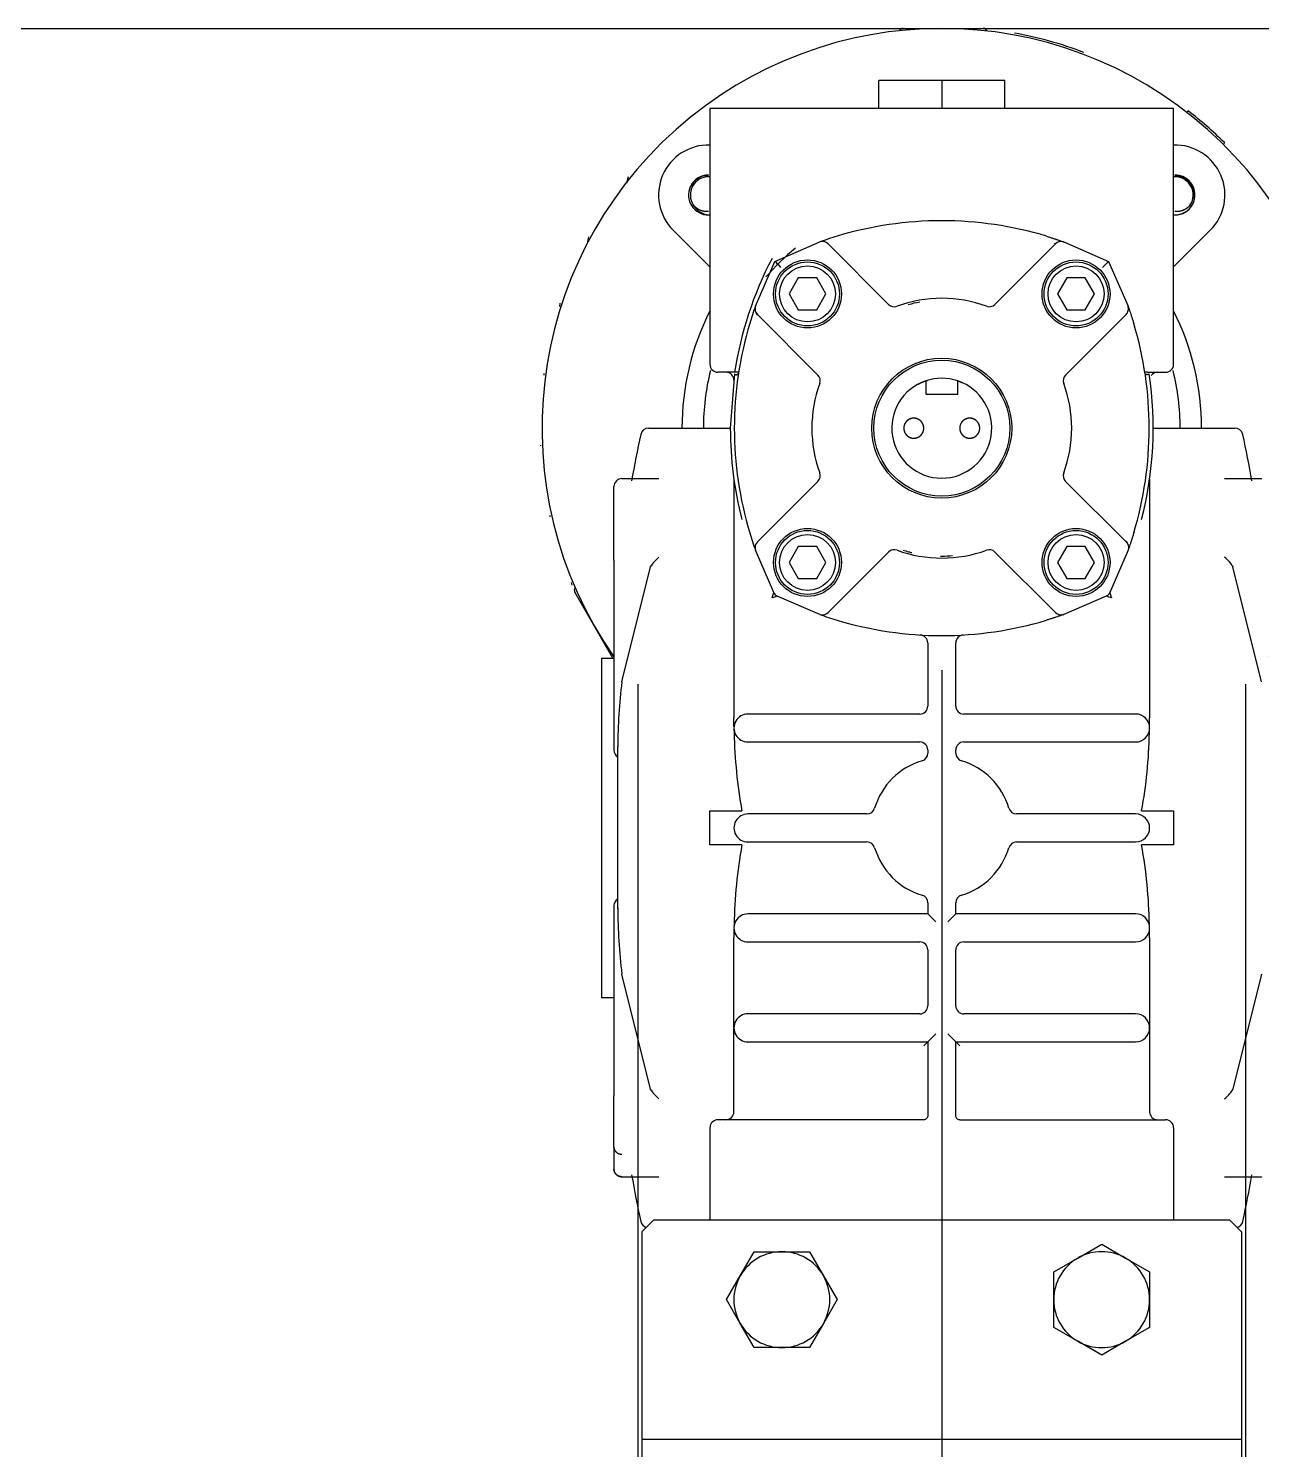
# Model space of a CAD drawing. Header units: metres. Extents: x 1161 to 1456, y 119 to 208.
# Drawn here: x 1364.4278 to 1364.7362, y 181.871 to 182.2265 of the extents above; entities that cross this region are included whole.
import ezdxf

# ---------------------------------------------------------------- set-up
doc = ezdxf.new("R2010")
doc.units = ezdxf.units.M
doc.header["$MEASUREMENT"] = 0
doc.linetypes.add('CENTER2', pattern=[1.125, 0.75, -0.125, 0.125, -0.125])

msp = doc.modelspace()

# ---------------------------------------------------------------- linework, layer by layer
msp.add_line((1360.394377581188, 182.2265235414734), (1367.664343160486, 182.2265235414734))
msp.add_line((1360.394377581188, 182.2265235414734), (1367.664343160486, 182.2265235414734))
at = {"linetype": 'Continuous'}
for p, q in [((1364.646576596312, 182.2265235414757), (1364.666576596312, 182.2265235414757)), ((1364.640499003158, 182.2065235414753), (1364.640499003158, 182.2135235414753)), ((1364.656249003158, 182.2135235414753), (1364.640499003158, 182.2135235414753)), ((1364.656249003158, 182.2135235414753), (1364.656249003158, 182.2065235414753)), ((1364.671999003157, 182.2135235414753), (1364.656249003158, 182.2135235414753)), ((1364.671999003157, 182.2065235414753), (1364.671999003157, 182.2135235414753)), ((1364.600219578802, 182.2065235414753), (1364.5982195788, 182.2065235414753)), ((1364.5982195788, 182.2065235414753), (1364.5982195788, 182.1425235414745)), ((1364.712219578802, 182.2065235414753), (1364.600219578802, 182.2065235414753)), ((1364.7142195788, 182.2065235414753), (1364.712219578802, 182.2065235414753)), ((1364.7142195788, 182.142523541475), (1364.7142195788, 182.2065235414753)), ((1364.717459765552, 182.2055782031125), (1364.717888867398, 182.2058781181873)), ((1364.726907527861, 182.1979620735065), (1364.726665786522, 182.1974977045048)), ((1364.577789954364, 182.1893649610211), (1364.577329420916, 182.187843984364)), ((1364.71455588823, 182.179928086222), (1364.715478670553, 182.1799457413522)), ((1364.5982195788, 182.1668458719455), (1364.589044434588, 182.1760210161583)), ((1364.723394723015, 182.1760210161592), (1364.7142195788, 182.1668458719455)), ((1364.567829581955, 182.1743509233556), (1364.56758056937, 182.17314879981)), ((1364.614500278698, 182.1682428415589), (1364.62568571282, 182.1731161449148)), ((1364.627773568636, 182.1726472211704), (1364.642922469945, 182.1574983198612)), ((1364.669516687657, 182.1574983198612), (1364.684665588966, 182.1726472211704)), ((1364.686753444767, 182.1731161449202), (1364.69793887889, 182.1682428415661)), ((1364.60962697538, 182.157057407509), (1364.614500278701, 182.168242841548)), ((1364.697938878893, 182.1682428415625), (1364.702812182247, 182.157057407439)), ((1364.620322605618, 182.1641111135814), (1364.61801320454, 182.1601111135811)), ((1364.62494140777, 182.1641111135814), (1364.620322605618, 182.1641111135814)), ((1364.627250808848, 182.1601111135811), (1364.62494140777, 182.1641111135814)), ((1364.68749774983, 182.1641111135814), (1364.685188348754, 182.1601111135811)), ((1364.692116551984, 182.1641111135814), (1364.68749774983, 182.1641111135814)), ((1364.69442595306, 182.1601111135811), (1364.692116551984, 182.1641111135814)), ((1364.61801320454, 182.1601111135811), (1364.620322605618, 182.1561111135812)), ((1364.62494140777, 182.1561111135812), (1364.627250808848, 182.1601111135811)), ((1364.685188348754, 182.1601111135811), (1364.68749774983, 182.1561111135812)), ((1364.692116551984, 182.1561111135812), (1364.69442595306, 182.1601111135811)), ((1364.560710136774, 182.1577996742839), (1364.560612315956, 182.1569490283723)), ((1364.625244800415, 182.1398206503314), (1364.610095899107, 182.154969551641)), ((1364.620322605618, 182.1561111135812), (1364.62494140777, 182.1561111135812)), ((1364.702343258495, 182.1549695516415), (1364.687194357182, 182.1398206503273)), ((1364.68749774983, 182.1561111135812), (1364.692116551984, 182.1561111135812)), ((1364.604405555393, 182.1405235414755), (1364.6002195788, 182.1405235414755)), ((1364.605417563186, 182.1405235414755), (1364.604405570982, 182.1405235414755)), ((1364.707701786507, 182.1405235414755), (1364.707021594409, 182.1405235414755)), ((1364.70770178639, 182.1405235414755), (1364.712219578802, 182.1405235414755)), ((1364.556660443644, 182.1402431845704), (1364.556648623586, 182.1397653723739)), ((1364.604338316987, 182.1400813773985), (1364.603329994771, 182.1265235414753)), ((1364.604219578801, 182.138523541476), (1364.604219578801, 182.1384848313433)), ((1364.652219578801, 182.1383662607555), (1364.652219578801, 182.1373054854435)), ((1364.652219578801, 182.1373054708015), (1364.652219578801, 182.1350235414753)), ((1364.6602195788, 182.1373057159622), (1364.6602195788, 182.1383662607564)), ((1364.6602195788, 182.1350235414753), (1364.6602195788, 182.1373054708015)), ((1364.652219578801, 182.1350235414753), (1364.6602195788, 182.1350235414753)), ((1364.58288159258, 182.1265235414753), (1364.603329994768, 182.1265235414753)), ((1364.709109162826, 182.1265235414753), (1364.729557514808, 182.1265235414753)), ((1364.555810663035, 182.1222457342397), (1364.555816889055, 182.1221501234609)), ((1364.576219578801, 182.1139126587281), (1364.585472709356, 182.1139126587281)), ((1364.604219578801, 182.1137848275217), (1364.604219578801, 182.054043466279)), ((1364.610095899106, 182.0980775313097), (1364.625244800415, 182.1132264326189)), ((1364.687194357179, 182.1132264326261), (1364.702343258495, 182.0980775313092)), ((1364.7082195788, 182.1137848275544), (1364.7082195788, 182.0540434662949)), ((1364.726966448248, 182.1139126587281), (1364.7362195788, 182.1139126587281)), ((1364.7362195788, 182.1137758142473), (1364.7362195788, 182.1139126587281)), ((1364.5742195788, 182.1063424965478), (1364.5742195788, 182.1119126587292)), ((1364.5742195788, 182.0935397790973), (1364.5742195788, 182.1063424965474)), ((1364.558143845431, 182.1046694451952), (1364.558188107583, 182.1043857762098)), ((1364.584689080319, 182.0935397803865), (1364.585472212523, 182.0942687096004)), ((1364.614203454372, 182.0853819153149), (1364.609626975368, 182.0959896754762)), ((1364.620322605618, 182.0969359693695), (1364.61801320454, 182.0929359693692)), ((1364.62494140777, 182.0969359693695), (1364.620322605618, 182.0969359693695)), ((1364.627250808848, 182.0929359693692), (1364.62494140777, 182.0969359693695)), ((1364.627773568635, 182.0803998617799), (1364.642922469945, 182.0955487630895)), ((1364.669516687658, 182.0955487630895), (1364.684665588967, 182.0803998617799)), ((1364.68749774983, 182.0969359693695), (1364.685188348754, 182.0929359693692)), ((1364.692116551984, 182.0969359693695), (1364.68749774983, 182.0969359693695)), ((1364.69442595306, 182.0929359693692), (1364.692116551984, 182.0969359693695)), ((1364.702812182239, 182.0959896754916), (1364.698235703237, 182.0853819153295)), ((1364.5742195788, 182.0935397791018), (1364.5742195788, 182.0459427768315)), ((1364.5762195788, 182.0630778098271), (1364.583378647721, 182.0918808918459)), ((1364.583378645121, 182.0918808923321), (1364.583498992038, 182.0921255663975)), ((1364.61801320454, 182.0929359693692), (1364.620322605618, 182.0889359693692)), ((1364.62494140777, 182.0889359693692), (1364.627250808848, 182.0929359693692)), ((1364.685188348754, 182.0929359693692), (1364.68749774983, 182.0889359693692)), ((1364.692116551984, 182.0889359693692), (1364.69442595306, 182.0929359693692)), ((1364.728939965776, 182.0921258900676), (1364.729060554539, 182.0918807798053)), ((1364.736219578803, 182.0630778098335), (1364.729060551949, 182.0918807793209)), ((1364.563554702261, 182.0878851828434), (1364.56371636428, 182.0872373441125)), ((1364.620322605618, 182.0889359693692), (1364.62494140777, 182.0889359693692)), ((1364.68749774983, 182.0889359693692), (1364.692116551984, 182.0889359693692)), ((1364.573947165441, 182.0690235414754), (1364.564438529667, 182.0854929817474)), ((1364.625685712784, 182.0799309380491), (1364.615077952624, 182.0845074170557)), ((1364.697361204912, 182.084507417022), (1364.686753444833, 182.0799309380546)), ((1364.652719578801, 182.0727973449043), (1364.652719578801, 182.0570235414753)), ((1364.659719578801, 182.0570235414748), (1364.659719578801, 182.0727973449043)), ((1364.5712195788, 181.9840235414754), (1364.5712195788, 182.0690235414754)), ((1364.5712195788, 182.0690235414754), (1364.5742195788, 182.0690235414754)), ((1364.5802195788, 182.0625235414737), (1364.5802195788, 181.5275235414734)), ((1364.7322195788, 182.0625235414737), (1364.7322195788, 180.8896257410093)), ((1364.604242885649, 182.0519267842796), (1364.604219578801, 182.0540434662817)), ((1364.650719578801, 182.0550235414753), (1364.607719578802, 182.0550235414753)), ((1364.704719578802, 182.0550235414753), (1364.661719578801, 182.0550235414753)), ((1364.708196271953, 182.0519267842542), (1364.7082195788, 182.0540434663181)), ((1364.604232330997, 182.0512250375082), (1364.604288910399, 182.0502963146273)), ((1364.607719578802, 182.0480235414753), (1364.650719578801, 182.0480235414753)), ((1364.661719578801, 182.0480235414753), (1364.704719578802, 182.0480235414753)), ((1364.7081502472, 182.0502963146019), (1364.708206826615, 182.0512250376483)), ((1364.575186104745, 182.006261654244), (1364.575186104745, 182.0469006965613)), ((1364.652719578801, 182.0460235414753), (1364.652719578801, 182.0452318284088)), ((1364.659719578801, 182.0452318284088), (1364.659719578801, 182.0460235414748)), ((1364.5982195788, 182.030770715793), (1364.606219578802, 182.030770715793)), ((1364.5982195788, 182.0222763671404), (1364.5982195788, 182.030770715793)), ((1364.706219578806, 182.030770715855), (1364.7142195788, 182.0307707158259)), ((1364.7142195788, 182.0307707158259), (1364.7142195788, 182.0222763671409)), ((1364.637511291867, 182.0300235414751), (1364.607719578802, 182.0300235414751)), ((1364.704719578802, 182.0300235414751), (1364.674927865737, 182.0300235414751)), ((1364.606219578802, 182.0222763671404), (1364.5982195788, 182.0222763671404)), ((1364.607719578802, 182.0230235414751), (1364.637511291866, 182.0230235414751)), ((1364.674927865734, 182.0230235414751), (1364.704719578802, 182.0230235414751)), ((1364.7142195788, 182.0222763671409), (1364.706219578801, 182.0222763671409)), ((1364.5742195788, 182.0071043061185), (1364.5742195788, 181.9595073038486)), ((1364.652719578801, 182.0078152545412), (1364.652719578801, 182.0050235414751)), ((1364.659719578801, 182.0050235414751), (1364.659719578801, 182.0078152545398)), ((1364.604277199702, 182.0024013075613), (1364.604241750069, 182.001916872357)), ((1364.652719578801, 182.0050235414751), (1364.607719578802, 182.0050235414751)), ((1364.652719578801, 182.0050235414751), (1364.654719578801, 182.0030235414757)), ((1364.659719578801, 182.0050235414751), (1364.657719578802, 182.0030235414757)), ((1364.704719578802, 182.0050235414751), (1364.659719578801, 182.0050235414751)), ((1364.708197407533, 182.0019168723429), (1364.7081619579, 182.00240130756)), ((1364.604240304294, 182.0009955000201), (1364.604219578801, 181.9990036166714)), ((1364.604219578801, 181.9765235414753), (1364.604219578801, 181.9990036166714)), ((1364.604232741365, 182.001220281235), (1364.604240299154, 182.0009955001215)), ((1364.7082195788, 181.9990036166537), (1364.708198853308, 182.000995500031)), ((1364.708198858447, 182.0009955001324), (1364.708206416238, 182.0012202812477)), ((1364.7082195788, 181.999003616666), (1364.7082195788, 181.9765235414748)), ((1364.607719578802, 181.9980235414755), (1364.650719578801, 181.9980235414755)), ((1364.652719578801, 181.9960235414751), (1364.652719578801, 181.982023541475)), ((1364.659719578801, 181.982023541475), (1364.659719578801, 181.9960235414751)), ((1364.661719578801, 181.9980235414751), (1364.704719578802, 181.9980235414755)), ((1364.583378522817, 181.9611665252037), (1364.576219578799, 181.9899692731242)), ((1364.736219578803, 181.9899692731242), (1364.729060393579, 181.9611658800177)), ((1364.5742195788, 181.9840235414754), (1364.5712195788, 181.9840235414754)), ((1364.650719578801, 181.9800235414755), (1364.607719578802, 181.9800235414755)), ((1364.704719578802, 181.9800235414755), (1364.661719578801, 181.9800235414755)), ((1364.604219578801, 181.9555235414759), (1364.604219578801, 181.9765235414753)), ((1364.652719578801, 181.973023541475), (1364.654719578801, 181.9750235414744)), ((1364.659719578801, 181.9730235414754), (1364.657719578802, 181.9750235414749)), ((1364.7082195788, 181.9765235414748), (1364.7082195788, 181.9555235414746)), ((1364.607719578802, 181.9730235414754), (1364.652719578801, 181.9730235414754)), ((1364.652719578801, 181.973023541475), (1364.6517195788, 181.9720235414752)), ((1364.652719578801, 181.9730235414754), (1364.652719578801, 181.9545235414731)), ((1364.659719578801, 181.9545235414676), (1364.659719578801, 181.9730235414754)), ((1364.659719578801, 181.9730235414754), (1364.704719578802, 181.9730235414754)), ((1364.659719578801, 181.9730235414754), (1364.660719578802, 181.9720235414748)), ((1364.5742195788, 181.9467045864031), (1364.5742195788, 181.9595073038532)), ((1364.583499094723, 181.9609213560575), (1364.58337852265, 181.9611665251728)), ((1364.585472212464, 181.9587783730181), (1364.584689089091, 181.9595072959556)), ((1364.728940162457, 181.9609215173669), (1364.729060393705, 181.96116587998)), ((1364.651719578799, 181.9535235414751), (1364.6002195788, 181.9535235414751)), ((1364.660719578803, 181.9535235414751), (1364.712219578802, 181.9535235414751)), ((1364.5982195788, 181.9515235414752), (1364.5982195788, 181.9285235414755)), ((1364.7142195788, 181.9515235414747), (1364.7142195788, 181.9285235414755)), ((1364.5742195788, 181.9467045864026), (1364.5742195788, 181.9411344242213)), ((1364.576219578801, 181.9391344242221), (1364.576219578801, 181.9392712686932)), ((1364.585472709334, 181.9391344242221), (1364.576219578801, 181.9391344242221)), ((1364.7362195788, 181.9391344242221), (1364.726966448259, 181.9391344242221)), ((1364.7362195788, 181.9392712687063), (1364.7362195788, 181.9391344242221)), ((1364.5812195788, 181.9255235414753), (1364.5842195788, 181.9285235414755)), ((1364.5842195788, 181.9285235414755), (1364.728219578801, 181.9285235414755)), ((1364.728219578801, 181.9285235414755), (1364.731219578801, 181.9255235414753)), ((1364.5812195788, 181.9255235414753), (1364.5812195788, 181.8735235414752)), ((1364.731219578801, 181.9255235414753), (1364.731219578801, 181.8735235414752)), ((1364.605827273955, 181.9145235414753), (1364.60929137557, 181.9205235414752)), ((1364.60929137557, 181.9205235414752), (1364.6162195788, 181.9205235414752)), ((1364.6162195788, 181.9205235414752), (1364.62314778203, 181.9205235414752)), ((1364.62314778203, 181.9205235414752), (1364.626611883647, 181.9145235414753)), ((1364.690219578801, 181.9189158463205), (1364.696219578801, 181.922379947936)), ((1364.696219578801, 181.922379947936), (1364.702219578801, 181.9189158463205)), ((1364.684219578801, 181.9154517447055), (1364.690219578801, 181.9189158463205)), ((1364.702219578801, 181.9189158463205), (1364.7082195788, 181.9154517447055)), ((1364.60236317234, 181.9085235414755), (1364.605827273955, 181.9145235414753)), ((1364.626611883647, 181.9145235414753), (1364.630075985262, 181.9085235414755)), ((1364.684219578801, 181.9085235414755), (1364.684219578801, 181.9154517447055)), ((1364.7082195788, 181.9154517447055), (1364.7082195788, 181.9085235414755)), ((1364.605827273955, 181.9025235414752), (1364.60236317234, 181.9085235414755)), ((1364.630075985262, 181.9085235414755), (1364.626611883647, 181.9025235414752)), ((1364.684219578801, 181.901595338245), (1364.684219578801, 181.9085235414755)), ((1364.7082195788, 181.9085235414755), (1364.7082195788, 181.901595338245)), ((1364.60929137557, 181.8965235414753), (1364.605827273955, 181.9025235414752)), ((1364.626611883647, 181.9025235414752), (1364.62314778203, 181.8965235414753)), ((1364.690219578801, 181.89813123663), (1364.684219578801, 181.901595338245)), ((1364.7082195788, 181.901595338245), (1364.702219578801, 181.89813123663)), ((1364.6162195788, 181.8965235414753), (1364.60929137557, 181.8965235414753)), ((1364.62314778203, 181.8965235414753), (1364.6162195788, 181.8965235414753)), ((1364.696219578801, 181.8946671350145), (1364.690219578801, 181.89813123663)), ((1364.702219578801, 181.89813123663), (1364.696219578801, 181.8946671350145)), ((1364.5812195788, 181.8735235414752), (1364.5812195788, 181.8685235414755)), ((1364.731219578801, 181.8735235414752), (1364.5812195788, 181.8735235414752)), ((1364.731219578801, 181.8735235414752), (1364.731219578801, 181.8685235414755))]:
    msp.add_line(p, q, dxfattribs=at)
at = {"linetype": 'CENTER2', "ltscale": 15}
msp.add_line((1364.6562195788, 182.0660235414735), (1364.6562195788, 180.8896257410093), dxfattribs=at)
at = {"linetype": 'Continuous'}
for centre, radius in [((1364.622632006695, 182.1601111135811), 0.0085), ((1364.622632006695, 182.1601111135811), 0.008), ((1364.622632006695, 182.1601111135811), 0.0069999999999999), ((1364.689807150907, 182.1601111135811), 0.0085), ((1364.689807150907, 182.1601111135811), 0.008), ((1364.689807150907, 182.1601111135811), 0.0069999999999999), ((1364.6562195788, 182.1265235414753), 0.0174999999999991), ((1364.6562195788, 182.1265235414753), 0.0170000000000008), ((1364.622632006695, 182.0929359693692), 0.0085), ((1364.689807150907, 182.0929359693692), 0.0085), ((1364.622632006695, 182.0929359693692), 0.008), ((1364.622632006695, 182.0929359693692), 0.0069999999999999), ((1364.689807150907, 182.0929359693692), 0.008), ((1364.689807150907, 182.0929359693692), 0.0069999999999999)]:
    msp.add_circle(centre, radius, dxfattribs=at)
for centre, radius, start, end in [((1364.6562195788, 182.1265235414753), 0.09999999999829401, 325.0847937513207, 214.9152062486793), ((1364.646576596312, 182.2255235414755), 0.0009999999999999, 90, 153.7016321191836), ((1364.666576596312, 182.2255235414755), 0.001, 21.14124607873076, 90), ((1364.6562195788, 182.1265235414749), 0.1004999999999598, 69.2966888522854, 79.58240313548616), ((1364.6562195788, 182.1265235414749), 0.1005000000057694, 48.7252602849574, 52.14793911778781), ((1364.6562195788, 182.1265235414749), 0.1005000000002303, 45.3025814524524, 48.7252602849574), ((1364.597883269353, 182.1848598509232), 0.0125000000001188, 88.45828499841797, 225.0000000000087), ((1364.714555888248, 182.1848598509232), 0.0125000000001188, 315.0000000034547, 91.54171500158206), ((1364.597883269353, 182.1848598509232), 0.005, 156.0093308072341, 270), ((1364.597883269353, 182.1848598509232), 0.0049999999999576, 90.0000012376174, 156.7464404194219), ((1364.597763496304, 182.1847856743351), 0.0049221113547438, 88.60564612458359, 154.6534730863307), ((1364.597883269353, 182.1848598509232), 0.0045597042199999, 90.00000001302757, 213.0149842088454), ((1364.597883269353, 182.1848598509232), 0.00455970422, 85.77020243433903, 90.00000001302757), ((1364.714555888248, 182.1848598509232), 0.0045597042199999, 90.00000001302757, 94.229797565661), ((1364.714555888248, 182.1848598509232), 0.0049999999999576, 269.9999993225673, 89.99999928348463), ((1364.714555888248, 182.1848598509228), 0.0050000000005221, 280.6352741151438, 90.0000012376174), ((1364.714483128566, 182.1850058809937), 0.0047010103230041, 325.975719023109, 89.11317219717986), ((1364.714555888248, 182.1848598509232), 0.00455970422, 326.9850147138727, 90.00000001302757), ((1364.598220884211, 182.1846658264317), 0.0047497543194684, 208.8296942362812, 265.9239506749415), ((1364.597883269353, 182.1848598509232), 0.005, 270, 273.8567342156772), ((1364.714555888248, 182.1848598509232), 0.005, 266.1432657843227, 270), ((1364.714555888248, 182.1848598509232), 0.0050000000000001, 270, 280.6352741148257), ((1364.656219578799, 182.0877600676554), 0.0906530578491293, 73.21184813564375, 106.7881205537333), ((1364.656219577213, 182.0877600722943), 0.0906530529434612, 106.7881204320617, 109.6833184785357), ((1364.626359355072, 182.1712330076084), 0.002, 45.0000000000087, 109.6833182982179), ((1364.67417371306, 182.1946760648734), 0.0242948347322141, 294.9753913596662, 296.7409998964432), ((1364.686079802529, 182.1712330076084), 0.0020000000008338, 70.31668179971336, 135.000000018415), ((1364.694982519805, 182.1265237661933), 0.0916524815043437, 152.4012228844436, 171.2137624904258), ((1364.6562195788, 182.1265235414753), 0.058, 129.1221791627934, 139.3015792087375), ((1363.971875055052, 181.524132266768), 0.9098602148865212, 44.93386076096228, 45.0661396950264), ((1364.053835983972, 182.8108603907745), 0.9098493577488628, 314.9338597304093, 315.0661402465718), ((1364.6562195788, 182.1265235414631), 0.032500000011687, 69.85288860337897, 110.1471113843887), ((1364.6562195788, 182.1265235414753), 0.0650000000000001, 153.1646783526785, 180), ((1364.694983078763, 182.1265235325114), 0.0906530854792817, 160.3166817775902, 163.2120999533781), ((1364.611510112668, 182.1563837652034), 0.0019999999997622, 160.3166812881539, 179.9999999983585), ((1364.611510112668, 182.1563837652034), 0.0019999999997906, 180.0000000016154, 225.0000000034438), ((1364.588067055402, 182.1444776757335), 0.0242948347340067, 24.97539135898334, 26.74099989936132), ((1364.644336683507, 182.1589125334222), 0.0019999999983851, 224.9999999954027, 290.147111438362), ((1364.668102474096, 182.1589125334222), 0.0019999999987385, 249.8528885889126, 315.0000000149799), ((1364.6562195788, 182.1265235414753), 0.065, 0, 26.8353216473215), ((1364.69498305295, 182.1265235415263), 0.0906530581808263, 163.2121006986326, 196.7881211303582), ((1364.617456104981, 182.1265235414766), 0.0906530578491451, 343.2118476287222, 16.78812114970813), ((1364.6562195788, 182.1265235414753), 0.059641016151, 166.0194596669091, 180), ((1364.6002195788, 182.1425235414754), 0.0019999999999998, 180.0000000178998, 270), ((1364.6022195788, 182.1385235414755), 0.0019999999986926, 1.628444e-08, 89.99999998697243), ((1364.710219578801, 182.1385235414755), 0.0020000000000002, 90, 145.0424282894258), ((1364.7122195788, 182.1425235414754), 0.002, 270.0000000130275, 359.9999999885879), ((1364.6562195788, 182.1265235414753), 0.059641016151, 0, 13.97853464129469), ((1364.656219578859, 182.1265235414835), 0.0325000000569767, 159.8528886480074, 200.1471113672574), ((1364.623830586853, 182.1384064367694), 0.0019999999962947, 339.8528886083744, 44.99999998502008), ((1364.6562195788, 182.1265235414726), 0.0125000000012794, 108.6629248780289, 71.33707510962302), ((1364.656219578802, 182.1265235414631), 0.0125000000120814, 71.33707513691793, 108.6629248769839), ((1364.688608570735, 182.1384064367658), 0.0019999999927653, 134.9999998307425, 200.1471114251788), ((1364.656219578789, 182.1265235414753), 0.032500000011678, 339.8528886068477, 20.14711139162561), ((1364.617456104977, 182.1265235414876), 0.09165305785290401, 345.5745462417754, 8.506729509057575), ((1364.582879915927, 182.1245235414945), 0.001999999993757, 89.99999986972445, 167.4997680962077), ((1364.694983052674, 182.1265235415013), 0.0916530579020267, 180, 194.4254537613719), ((1364.729559241676, 182.1245235414968), 0.0019999999921785, 12.50023190539328, 90.00000018238573), ((1364.817381950391, 182.0725346955256), 0.2421958456463105, 167.5045481825275, 170.3036602071433), ((1364.49505720721, 182.0725346955256), 0.2421958456463102, 9.696339792856712, 12.49969655421025), ((1364.576219578801, 182.1119126587283), 0.0019999999997345, 90, 178.9493172054226), ((1364.623830586853, 182.1146406461813), 0.0019999999996478, 314.9999999988488, 20.14711153799671), ((1364.688608570725, 182.1146406461862), 0.0019999999763123, 159.8528885122644, 225.0000002786505), ((1364.694983047971, 182.1265235398837), 0.090653052932839, 196.7881210486584, 199.6833184877301), ((1364.611510112668, 182.0966633177473), 0.0019999999998218, 135.0000000011621, 180), ((1364.724372102196, 182.1085694072144), 0.0242948347290972, 204.9753913589833, 206.7409998993613), ((1364.611510112669, 182.0966633177468), 0.0019999999991644, 180, 199.6833184253011), ((1364.644336683507, 182.0941345495271), 0.0020000000000001, 69.85288847703904, 135.0000000023115), ((1364.656219578802, 182.1265235414876), 0.0325000000110854, 249.8528886161732, 290.1471113838267), ((1364.668102474094, 182.0941345495271), 0.002, 44.99999998502008, 110.147111438362), ((1364.719914609155, 182.0857954602789), 0.0110241281076768, 35.04600911629111, 50.22918645459383), ((1364.590596669581, 182.08736058054), 0.0085488077157166, 133.712684939628, 146.1247853869786), ((1364.56530455507, 182.0859929817475), 0.0010000000001871, 141.1412460765031, 209.999999992839), ((1364.63800372153, 182.0143088554501), 0.073847335278381, 108.086240364245, 109.1662696345573), ((1364.615985624767, 182.0862895874393), 0.0019999999980093, 206.9900690376583, 243.0099307591889), ((1364.696453532835, 182.0862895874402), 0.0020000000000001, 296.9900683049784, 333.0099310439186), ((1364.674435540559, 182.0143091677319), 0.0738470059752391, 70.83372740059377, 71.91376148653994), ((1364.626359355072, 182.0818140753423), 0.0019999999998411, 270, 314.9999999965562), ((1364.686079802529, 182.0818140753423), 0.0019999999997363, 225.000000014969, 270.0000000130275), ((1364.656219576453, 182.1652870083654), 0.0906530505305944, 250.3166814674693, 253.2118477812564), ((1364.626359355074, 182.0818140753418), 0.0019999999991665, 250.3166814246261, 270), ((1364.656219578803, 182.1652870152948), 0.0906530578491253, 253.2118476184221, 286.7881211667177), ((1364.686079802529, 182.0818140753423), 0.0019999999997694, 270.0000000130275, 289.6833191686412), ((1364.650719578801, 182.0727973449052), 0.0020000000003503, 359.9999999804587, 86.59685064771419), ((1364.661719578801, 182.0727973449052), 0.0020000000002, 93.4031490912223, 180), ((1364.700983093573, 182.0469643103825), 0.1257997594703245, 172.6408534257935, 180.084159909891), ((1364.650719578801, 182.0570235414753), 0.0019999999999998, 269.9999999869724, 0), ((1364.661719578801, 182.0570235414753), 0.0019999999999804, 180.000000011386, 269.9999999869724), ((1364.607719578801, 182.0515235414755), 0.0035, 90, 270.0000000130275), ((1364.704719578801, 182.0515235414755), 0.0035, 270.0000000130275, 90), ((1364.727611640802, 182.052632068012), 0.1233448476330447, 181.0850620190129, 190.2089024971578), ((1364.650719578801, 182.0460235414753), 0.0019999999999805, 1.6154164e-09, 90), ((1364.661719578801, 182.0460235414753), 0.0019999999999155, 90, 180), ((1364.589566781358, 182.0521634552465), 0.1185981637764258, 349.6081042122772, 359.0979312536479), ((1364.576128735736, 182.0459744289965), 0.0019094193012197, 180.9498272823116, 241.2921061200112), ((1364.650719578802, 182.0452318284092), 0.0019999999997972, 286.3826699623847, 359.9999999902294), ((1364.6617195788, 182.0452318284088), 0.0019999999993199, 180, 253.6173301722496), ((1364.656219578811, 182.0265235414631), 0.0175000000142645, 106.3826698675431, 163.6173301207784), ((1364.656219578789, 182.0265235414641), 0.0175000000154054, 16.38266988858927, 73.61733011811754), ((1364.637511291866, 182.0320235414752), 0.0020000000000003, 270.0000000130275, 343.6173301020399), ((1364.674927865734, 182.0320235414752), 0.002, 196.3826697650769, 270.0000000390826), ((1364.607719578801, 182.0265235414754), 0.0035, 90, 270.0000000130275), ((1364.704719578801, 182.0265235414754), 0.0035, 270.0000000130275, 90), ((1364.72390026732, 182.0007430629972), 0.1196345587094338, 169.6306863790301, 179.2058026379189), ((1364.637511291866, 182.0210235414752), 0.002, 16.38266985366566, 90), ((1364.656219578812, 182.0265235414863), 0.0175000000143412, 196.3826698792215, 253.6173301051701), ((1364.65621957879, 182.0265235414877), 0.0175000000142648, 286.3826698814208, 343.6173301098628), ((1364.674927865734, 182.0210235414752), 0.002, 90, 163.6173302046963), ((1364.582403937037, 182.000143500768), 0.1257782847694426, 1.028553859460185, 10.13495445179098), ((1364.650719578802, 182.0078152545421), 0.0019999999993203, 359.9999999788173, 73.61733024070752), ((1364.661719578801, 182.0078152545412), 0.0019999999997972, 106.3826698134178, 180), ((1364.576128735701, 182.0070726539652), 0.0019094192660325, 118.7078932699331, 179.0501731396304), ((1364.700983043956, 182.0060827699045), 0.1257997099215154, 179.7779261813853, 187.3591482643841), ((1364.607719578801, 182.0015235414753), 0.0035, 90, 270.0000000130275), ((1364.704719578801, 182.0015235414753), 0.0035, 270.0000000130275, 90), ((1364.650719578801, 181.9960235414756), 0.0019999999999154, 359.9999999967431, 90), ((1364.661719578801, 181.9960235414751), 0.0019999999999155, 90, 180), ((1364.650719578802, 181.9820235414755), 0.0020000000000208, 269.9999999869724, 359.9999999951017), ((1364.661719578801, 181.982023541475), 0.0020000000000207, 180.0000000081291, 269.9999999869724), ((1364.607719578801, 181.9765235414753), 0.0035, 90, 270.0000000130275), ((1364.704719578801, 181.9765235414753), 0.0035, 270.0000000130275, 90), ((1364.590542524078, 181.965640971624), 0.0084784825700063, 213.8249919951054, 226.3392455987256), ((1364.719858911643, 181.9673027748671), 0.0110990793555765, 309.8228830453577, 324.90486745121), ((1364.6002195788, 181.9515235414752), 0.0020000000000002, 90, 180), ((1364.6022195788, 181.9555235414755), 0.0020000000000002, 270, 2.76705204e-08), ((1364.710219578801, 181.9555235414755), 0.0019999999986926, 180.0000000162844, 270), ((1364.7122195788, 181.9515235414752), 0.002, 359.9999999885879, 90), ((1364.817381950391, 181.9805123874249), 0.2421958456463102, 189.6963397928566, 192.4997592863273), ((1364.49505720721, 181.9805123874249), 0.2421958456463127, 347.5046034031166, 350.3036602071432), ((1364.582879915927, 181.9285235414559), 0.0019999999937575, 192.5002319037922, 253.4547428912226), ((1364.729559241677, 181.9285235414531), 0.0019999999917201, 286.5452570823988, 347.4997681057357), ((1364.6162195788, 181.9085235414755), 0.012, 90, 150.0000000029168), ((1364.6162195788, 181.9085235414755), 0.012, 29.99999999708317, 90), ((1364.696219578801, 181.9085235414755), 0.0119999999999999, 59.99999999484776, 120.0000000051522), ((1364.696219578801, 181.9085235414755), 0.012, 120.0000000051522, 180), ((1364.696219578801, 181.9085235414755), 0.0119999999999999, 0, 59.99999999484776), ((1364.6162195788, 181.9085235414755), 0.0120000000000001, 150.0000000029168, 209.9999999970831), ((1364.6162195788, 181.9085235414755), 0.0120000000000001, 330.0000000029169, 29.99999999708317), ((1364.696219578801, 181.9085235414755), 0.012, 180, 239.9999999948478), ((1364.696219578801, 181.9085235414755), 0.012, 300.0000000051523, 0), ((1364.6162195788, 181.9085235414755), 0.012, 209.9999999970831, 270), ((1364.6162195788, 181.9085235414755), 0.012, 270, 330.0000000029169), ((1364.696219578801, 181.9085235414755), 0.0119999999999999, 239.9999999948478, 300.0000000051523)]:
    msp.add_arc(centre, radius, start, end, dxfattribs=at)
for points, degree, knots in [([(1364.597883269347, 182.1807098509239), (1364.597337919747, 182.1806584720175), (1364.596797874114, 182.180745240551), (1364.596258331424, 182.1808319282782), (1364.595756737727, 182.181051626535), (1364.595255931834, 182.1812709797328), (1364.594825007247, 182.1816097243655), (1364.594400459632, 182.1819434561381), (1364.594059829223, 182.1823754580123)], 2, [0, 0, 0, 0.25, 0.25, 0.5, 0.5, 0.75, 0.75, 1, 1, 1]), ([(1364.718379328373, 182.1823754580023), (1364.718040595275, 182.181945860093), (1364.717612676912, 182.18160856636), (1364.717185517521, 182.1812718708656), (1364.716680707401, 182.1810508766471), (1364.716179695977, 182.1808315454114), (1364.715638742686, 182.18074483279), (1364.71510043997, 182.180658545045), (1364.714555888241, 182.1807098509239)], 2, [0, 0, 0, 0.25, 0.25, 0.5, 0.5, 0.75, 0.75, 1, 1, 1]), ([(1364.682403248475, 182.174549423793), (1364.682676322854, 182.1744670393928), (1364.682946034236, 182.1743842635806), (1364.683345680737, 182.1742596109362), (1364.683478134619, 182.1742179596331), (1364.683741302319, 182.1741345470182), (1364.683872469335, 182.1740926377611), (1364.684256861431, 182.1739688848151), (1364.684502723598, 182.1738884714814), (1364.684796564068, 182.1737910890543), (1364.684854652383, 182.1737717710353), (1364.684969433953, 182.1737334727641), (1364.685026239981, 182.1737144546005), (1364.685193679455, 182.1736582181252), (1364.685300803357, 182.1736219976533), (1364.685608654416, 182.1735173187913), (1364.685796012972, 182.1734527919903), (1364.686131674172, 182.1733362034225), (1364.686274431265, 182.1732860766042), (1364.686450342613, 182.1732239880121), (1364.686502571464, 182.1732054863624), (1364.686593467849, 182.1731732170342), (1364.686631272633, 182.1731597562562), (1364.686722316076, 182.1731272982984), (1364.686753444799, 182.1731161449084), (1364.686753444791, 182.1731161449116)], 3, [0, 0, 0, 0, 0.1248978418398313, 0.1248978418398313, 0.1874051388512723, 0.1874051388512723, 0.249912435862713, 0.249912435862713, 0.3749270298855945, 0.3749270298855945, 0.4061806783913148, 0.4061806783913148, 0.4374343268970338, 0.4374343268970338, 0.4999416239084744, 0.4999416239084744, 0.6249562179313558, 0.6249562179313558, 0.7499708119542371, 0.7499708119542371, 0.812478108965678, 0.812478108965678, 0.8749854059771188, 0.8749854059771188, 1, 1, 1, 1]), ([(1364.702343258495, 182.154969551641), (1364.70260935147, 182.1552356446149), (1364.702797969314, 182.1555783258181), (1364.702962897091, 182.1563126572114), (1364.702938932167, 182.15670308362), (1364.702812182237, 182.1570574074677)], 3, [0, 0, 0, 0, 0.5, 0.5, 1, 1, 1, 1]), ([(1364.702812182237, 182.1570574074645), (1364.702812182233, 182.1570574074781), (1364.702814931941, 182.1570497242224), (1364.702826119424, 182.1570184231273), (1364.702834453278, 182.1569950952871), (1364.702867138942, 182.15690340957), (1364.702899126919, 182.1568135180642), (1364.702951392973, 182.1566654328293), (1364.702962505299, 182.1566338988601), (1364.702985687257, 182.1565679864375), (1364.702997771165, 182.1565335678775), (1364.703035431057, 182.1564260766663), (1364.703062411552, 182.1563487796662), (1364.703119845793, 182.1561834145023), (1364.703150300329, 182.1560953444381), (1364.703214518569, 182.1559085911745), (1364.703248316679, 182.1558098072915), (1364.703354357921, 182.1554979313042), (1364.703428819804, 182.1552764510693), (1364.703583718517, 182.1548090800175), (1364.703664176175, 182.1545631367153), (1364.703830392698, 182.1540468563513), (1364.703913608281, 182.1537844095483), (1364.704079766859, 182.153251726445), (1364.704162715931, 182.152981481945), (1364.704245475152, 182.152707164634)], 3, [0, 0, 0, 0, 0.0625068230835017, 0.0625068230835017, 0.1250136461670031, 0.1250136461670031, 0.2500272923340064, 0.2500272923340064, 0.2812807038757563, 0.2812807038757563, 0.3125341154175079, 0.3125341154175079, 0.3750409385010095, 0.3750409385010095, 0.4375477615845112, 0.4375477615845112, 0.5000545846680128, 0.5000545846680128, 0.6250682308350145, 0.6250682308350145, 0.7500818770020176, 0.7500818770020176, 0.8750955231690207, 0.8750955231690207, 1, 1, 1, 1]), ([(1364.604338320212, 182.140081376916), (1364.604362609469, 182.1400681918871), (1364.604407912925, 182.1400435987617), (1364.604471405985, 182.1400116197697), (1364.604543862656, 182.1399775805499), (1364.604626094272, 182.139944845706), (1364.604753902512, 182.1399071946267), (1364.604909200871, 182.1398953090016), (1364.605069059543, 182.1399417234024), (1364.605195661557, 182.1400237079838), (1364.605277620544, 182.1401067900761), (1364.605326457648, 182.1401735746854), (1364.605355481651, 182.1402243026101), (1364.60537596426, 182.140271412814), (1364.605382378962, 182.1403019150721), (1364.605385444259, 182.1403164916015)], 3, [0, 0, 0, 0, 0.0487062059311314, 0.0908458246335751, 0.1259172681966137, 0.1917560907982758, 0.2513077808070367, 0.3761086172932862, 0.5012688982513333, 0.6258561250637397, 0.7505132969329577, 0.8191799571941322, 0.8752289386363816, 0.9403874362556708, 1, 1, 1, 1]), ([(1364.650195737567, 182.1374763355048), (1364.650315165022, 182.1375419986303), (1364.650436227583, 182.1376051861567), (1364.651518431524, 182.1381700328739), (1364.652690350696, 182.1385149772323)], 2, [0.4305704495895096, 0.4305704495895096, 0.4305704495895096, 0.4375, 0.4375, 0.4994995743067843, 0.4994995743067843, 0.4994995743067843]), ([(1364.708100825861, 182.1400813701885), (1364.708038173743, 182.1400468103703), (1364.707975551961, 182.1400140832903), (1364.70784802858, 182.1399574212874), (1364.707783247957, 182.1399338179776), (1364.707656459609, 182.1399050166124), (1364.707593548402, 182.1399000623142), (1364.707478128692, 182.1399106211989), (1364.707424116314, 182.1399259875571), (1364.707281325917, 182.139989808185), (1364.70720687023, 182.1400552798123), (1364.707098432514, 182.1401872211159), (1364.707063001329, 182.1402561659775), (1364.707053714548, 182.1403164837821)], 3, [0, 0, 0, 0, 0.1250000000000166, 0.1250000000000166, 0.2500000000000331, 0.2500000000000331, 0.3750000000000497, 0.3750000000000497, 0.5000000000000663, 0.5000000000000663, 0.7500000000000331, 0.7500000000000331, 1, 1, 1, 1]), ([(1364.651719578799, 182.1265235414753), (1364.651719359891, 182.1270210651855), (1364.651529277632, 182.1274802500552), (1364.651339287912, 182.127939211382), (1364.650987345755, 182.1282913084279), (1364.650636181243, 182.128642627485), (1364.650176287383, 182.1288332403065), (1364.649717409696, 182.1290234319521), (1364.649219578802, 182.1290235414754), (1364.648722847907, 182.1290236507562), (1364.64826287022, 182.1288332403065), (1364.647803908894, 182.1286432505854), (1364.647451811849, 182.1282913084283), (1364.64710049279, 182.1279401439179), (1364.64690987997, 182.1274802500562), (1364.646719797963, 182.1270216368976), (1364.646719578797, 182.1265235414758)], 2, [0, 0, 0, 0.125, 0.125, 0.25, 0.25, 0.375, 0.375, 0.5, 0.5, 0.625, 0.625, 0.75, 0.75, 0.875, 0.875, 1, 1, 1]), ([(1364.646719578797, 182.1265235414758), (1364.646719797711, 182.1260260177638), (1364.64690987997, 182.1255668328941), (1364.64709986969, 182.1251078715676), (1364.647451811849, 182.1247557745224), (1364.647802976359, 182.1244044554651), (1364.648262870219, 182.1242138426437), (1364.648721747906, 182.124023650998), (1364.6492195788, 182.1240235414753), (1364.649716309695, 182.1240234321945), (1364.650176287382, 182.1242138426437), (1364.650635248707, 182.1244038323648), (1364.650987345754, 182.1247557745219), (1364.651338664811, 182.1251069390324), (1364.651529277632, 182.1255668328936), (1364.651719359639, 182.1260254460522), (1364.651719578799, 182.1265235414753)], 2, [0, 0, 0, 0.125, 0.125, 0.25, 0.25, 0.375, 0.375, 0.5, 0.5, 0.625, 0.625, 0.75, 0.75, 0.875, 0.875, 1, 1, 1]), ([(1364.665719578805, 182.1265235414753), (1364.665719359891, 182.1270210651855), (1364.665529277633, 182.1274802500552), (1364.665339287912, 182.127939211382), (1364.664987345755, 182.1282913084279), (1364.664636181244, 182.128642627485), (1364.664176287383, 182.1288332403065), (1364.663717409696, 182.1290234319521), (1364.663219578802, 182.1290235414754), (1364.662722847907, 182.1290236507562), (1364.66226287022, 182.1288332403065), (1364.661803908894, 182.1286432505854), (1364.661451811848, 182.1282913084283), (1364.661100492791, 182.1279401439179), (1364.66090987997, 182.1274802500562), (1364.660719797963, 182.1270216368976), (1364.660719578804, 182.1265235414758)], 2, [0, 0, 0, 0.125, 0.125, 0.25, 0.25, 0.375, 0.375, 0.5, 0.5, 0.625, 0.625, 0.75, 0.75, 0.875, 0.875, 1, 1, 1]), ([(1364.660719578804, 182.1265235414758), (1364.660719797712, 182.1260260177638), (1364.66090987997, 182.1255668328941), (1364.661099869692, 182.1251078715676), (1364.661451811848, 182.1247557745224), (1364.661802976358, 182.1244044554651), (1364.66226287022, 182.1242138426437), (1364.662721747907, 182.124023650998), (1364.6632195788, 182.1240235414753), (1364.663716309695, 182.1240234321945), (1364.664176287381, 182.1242138426437), (1364.664635248708, 182.1244038323648), (1364.664987345753, 182.1247557745219), (1364.665338664811, 182.1251069390324), (1364.665529277632, 182.1255668328936), (1364.665719359639, 182.1260254460522), (1364.665719578805, 182.1265235414753)], 2, [0, 0, 0, 0.125, 0.125, 0.25, 0.25, 0.375, 0.375, 0.5, 0.5, 0.625, 0.625, 0.75, 0.75, 0.875, 0.875, 1, 1, 1]), ([(1364.704245460884, 182.1003398710246), (1364.704163076562, 182.100066796912), (1364.704080300828, 182.0997970857884), (1364.703955648262, 182.0993974395392), (1364.703913996959, 182.0992649856562), (1364.703830584343, 182.0990018179563), (1364.703788675087, 182.0988706509401), (1364.703664922141, 182.0984862588444), (1364.703584508807, 182.0982403966773), (1364.703487126379, 182.0979465562082), (1364.70346780836, 182.0978884678934), (1364.70342951009, 182.0977736863224), (1364.703410491926, 182.0977168802952), (1364.703354255451, 182.0975494408213), (1364.703318034978, 182.0974423169191), (1364.703213356116, 182.0971344658602), (1364.703148829316, 182.0969471073045), (1364.703032240748, 182.0966114461043), (1364.70298211393, 182.0964686890111), (1364.702920025338, 182.0962927776632), (1364.702901523688, 182.0962405488113), (1364.70286925436, 182.0961496524274), (1364.702855793581, 182.0961118476435), (1364.702823335623, 182.0960208042001), (1364.702812182233, 182.0959896754771), (1364.702812182236, 182.0959896754794)], 3, [0, 0, 0, 0, 0.1248977382720218, 0.1248977382720218, 0.1874050426811635, 0.1874050426811635, 0.249912347090305, 0.249912347090305, 0.3749269559085879, 0.3749269559085879, 0.4061806081131575, 0.4061806081131575, 0.4374342603177281, 0.4374342603177281, 0.4999415647268697, 0.4999415647268697, 0.6249561735451526, 0.6249561735451526, 0.7499707823634357, 0.7499707823634357, 0.8124780867725755, 0.8124780867725755, 0.874985391181717, 0.874985391181717, 1, 1, 1, 1]), ([(1364.646544992954, 182.0960213065369), (1364.647006050379, 182.0958749784163), (1364.647733400357, 182.0956621381911), (1364.648467417366, 182.0954754783434), (1364.648733667191, 182.0954114074121)], 3, [0.4855719304880271, 0.4855719304880271, 0.4855719304880271, 0.4855719304880271, 0.4999899802362913, 0.508158496661762, 0.508158496661762, 0.508158496661762, 0.508158496661762]), ([(1364.655875339555, 182.0945253992535), (1364.655990080437, 182.094524161152), (1364.656995646353, 182.0945187238777), (1364.658001305177, 182.0945607544968), (1364.658889116252, 182.0946350432228)], 3, [0.5798983745105462, 0.5798983745105462, 0.5798983745105462, 0.5798983745105462, 0.583323006083396, 0.6099091412279348, 0.6099091412279348, 0.6099091412279348, 0.6099091412279348]), ([(1364.61375885638, 182.0840628190763), (1364.613787904769, 182.0841463935281), (1364.61381648877, 182.0842291167542), (1364.61385854578, 182.0843515173524), (1364.613872433891, 182.0843920529351), (1364.61389306748, 182.0844524456893), (1364.613899912197, 182.0844725080283), (1364.613913534349, 182.0845124914104), (1364.613920318451, 182.0845324322382), (1364.613953714591, 182.0846307301313), (1364.613979046549, 182.0847057266901), (1364.614015011019, 182.0848127125774), (1364.614026658016, 182.0848474499271), (1364.614049248388, 182.0849149835513), (1364.614060195488, 182.0849477917814), (1364.614081005214, 182.0850102922073), (1364.614090916513, 182.0850401297153), (1364.614109731465, 182.0850968805972), (1364.614118519781, 182.0851234459001), (1364.614143074059, 182.0851977909901), (1364.614157047983, 182.0852402745354), (1364.614171402241, 182.0852840018334), (1364.614174122471, 182.0852922939985), (1364.614179188633, 182.0853077454095), (1364.614181539574, 182.0853149198834), (1364.614188054707, 182.0853348111555), (1364.61419168257, 182.0853458996844), (1364.614197519953, 182.0853637503141), (1364.614199729532, 182.0853705126015), (1364.614202698995, 182.0853796020315), (1364.614203454364, 182.0853819153304), (1364.614203454364, 182.0853819153299)], 3, [0, 0, 0, 0, 0.1249999999999999, 0.1249999999999999, 0.1875, 0.1875, 0.2187499999999996, 0.2187499999999996, 0.2499999999999999, 0.2499999999999999, 0.3749999999999989, 0.3749999999999989, 0.4374999999999994, 0.4374999999999994, 0.5, 0.5, 0.5625000000000006, 0.5625000000000006, 0.6249999999999992, 0.6249999999999992, 0.75, 0.75, 0.7812500000000002, 0.7812500000000002, 0.8125000000000003, 0.8125000000000003, 0.8749999999999989, 0.8749999999999989, 0.9374999999999994, 0.9374999999999994, 1, 1, 1, 1]), ([(1364.69823570324, 182.0853819153354), (1364.698235703236, 182.0853819153304), (1364.698236458606, 182.0853796020315), (1364.69823942807, 182.0853705126015), (1364.698241637648, 182.0853637503141), (1364.698247475031, 182.0853458996844), (1364.698251102893, 182.0853348111555), (1364.698257618027, 182.0853149198834), (1364.698259968968, 182.0853077454095), (1364.69826503513, 182.0852922939985), (1364.69826775536, 182.0852840018334), (1364.698282109617, 182.0852402745354), (1364.698296083543, 182.0851977909901), (1364.69832063782, 182.0851234459001), (1364.698329426137, 182.0850968805972), (1364.698348241089, 182.0850401297153), (1364.698358152387, 182.0850102922073), (1364.698378962112, 182.0849477917814), (1364.698389909214, 182.0849149835513), (1364.698412499586, 182.0848474499271), (1364.698424146581, 182.0848127125774), (1364.698460111052, 182.0847057266901), (1364.698485443011, 182.0846307301313), (1364.698518839151, 182.0845324322382), (1364.698525623252, 182.0845124914104), (1364.698539245404, 182.0844725080283), (1364.698546090122, 182.0844524456893), (1364.698566723709, 182.0843920529351), (1364.698580611821, 182.0843515173524), (1364.698622668832, 182.0842291167542), (1364.698651252833, 182.0841463935281), (1364.698680301203, 182.0840628190545)], 3, [0, 0, 0, 0, 0.0625000000000004, 0.0625000000000004, 0.1250000000000007, 0.1250000000000007, 0.1875000000000013, 0.1875000000000013, 0.2187499999999994, 0.2187499999999994, 0.2499999999999996, 0.2499999999999996, 0.3750000000000004, 0.3750000000000004, 0.4375000000000008, 0.4375000000000008, 0.5000000000000016, 0.5000000000000016, 0.5624999999999994, 0.5624999999999994, 0.625, 0.625, 0.7500000000000007, 0.7500000000000007, 0.7812500000000009, 0.7812500000000009, 0.8125000000000001, 0.8125000000000001, 0.8750000000000001, 0.8750000000000001, 1, 1, 1, 1]), ([(1364.68675344481, 182.0799309380464), (1364.686753444804, 182.0799309380431), (1364.686745761548, 182.0799281883351), (1364.686714460452, 182.0799170008513), (1364.686691132613, 182.0799086669982), (1364.686599446896, 182.0798759813343), (1364.68650955539, 182.0798439933565), (1364.686361470154, 182.0797917273035), (1364.686329936185, 182.0797806149763), (1364.686264023763, 182.0797574330195), (1364.686229605203, 182.0797453491114), (1364.686122113991, 182.0797076892191), (1364.686044816991, 182.0796807087245), (1364.685879451827, 182.0796232744833), (1364.685791381763, 182.0795928199464), (1364.6856046285, 182.0795286017065), (1364.685505844617, 182.0794948035964), (1364.68519396863, 182.0793887623554), (1364.684972488394, 182.0793143004721), (1364.684505117343, 182.0791594017583), (1364.684259174041, 182.0790789441011), (1364.683742893677, 182.0789127275785), (1364.683480446874, 182.078829511995), (1364.682947763781, 182.0786633534203), (1364.682677519294, 182.0785804043531), (1364.682403201993, 182.078497645136)], 3, [0, 0, 0, 0, 0.0625068234107631, 0.0625068234107631, 0.1250136468215246, 0.1250136468215246, 0.2500272936430478, 0.2500272936430478, 0.2812807053484292, 0.2812807053484292, 0.3125341170538107, 0.3125341170538107, 0.3750409404645723, 0.3750409404645723, 0.437547763875334, 0.437547763875334, 0.5000545872860958, 0.5000545872860958, 0.6250682341076202, 0.6250682341076202, 0.7500818809291432, 0.7500818809291432, 0.8750955277506678, 0.8750955277506678, 1, 1, 1, 1]), ([(1364.652719578801, 181.9545235414731), (1364.652719578801, 181.9542617420875), (1364.652611805704, 181.9540015548163), (1364.652241565459, 181.9536313145714), (1364.651981378188, 181.9535235414751), (1364.651719578799, 181.9535235414751)], 3, [0, 0, 0, 0, 0.5, 0.5, 1, 1, 1, 1]), ([(1364.660719578803, 181.9535235414751), (1364.660457779413, 181.9535235414751), (1364.660197592142, 181.9536313145714), (1364.659827351897, 181.9540015548163), (1364.659719578801, 181.9542617420875), (1364.659719578801, 181.9545235414731)], 3, [0, 0, 0, 0, 0.5, 0.5, 1, 1, 1, 1])]:
    msp.add_open_spline(points, degree=degree, knots=knots, dxfattribs=at)
for points, degree in [([(1364.650765995762, 182.1580561653914), (1364.649764940437, 182.1578832155642), (1364.648772992766, 182.1576624216673), (1364.647793852227, 182.157394989702)], 3), ([(1364.660296338805, 182.1383401027502), (1364.66076631557, 182.138178052055), (1364.661220957815, 182.1379795322346)], 2)]:
    msp.add_open_spline(points, degree=degree, dxfattribs=at)
for points in [[(1364.6517195788, 182.126523541474), (1364.651719578801, 182.127988007569), (1364.650684044895, 182.129023541475), (1364.649219578802, 182.1290235414754), (1364.647755112708, 182.1290235414754), (1364.6467195788, 182.1279880075694), (1364.6467195788, 182.1265235414749)], [(1364.665719578801, 182.126523541474), (1364.665719578801, 182.127988007569), (1364.664684044895, 182.129023541475), (1364.663219578802, 182.1290235414754), (1364.661755112706, 182.1290235414754), (1364.6607195788, 182.1279880075694), (1364.6607195788, 182.1265235414749)]]:
    msp.add_rational_spline(points, [1, 0.8047378540760215, 0.8047378540760215, 1, 0.8047378540760215, 0.8047378540760215, 1], degree=3, knots=[0, 0, 0, 0, 0.5, 0.5, 0.5, 1, 1, 1, 1], dxfattribs=at)
for points, weights in [([(1364.6467195788, 182.1265235414749), (1364.646719578802, 182.121523541478), (1364.651719578799, 182.1215235414775), (1364.6517195788, 182.126523541474)], [1, 0.3333333335299317, 0.3333333335299317, 1]), ([(1364.6607195788, 182.1265235414749), (1364.660719578802, 182.121523541478), (1364.665719578799, 182.1215235414775), (1364.665719578801, 182.126523541474)], [1, 0.3333333335299317, 0.3333333335299317, 1]), ([(1364.702343258495, 182.0980775313097), (1364.702905807704, 182.097514982102), (1364.703080145246, 182.0967387542724), (1364.702812182235, 182.095989675478)], [1, 0.8965820581695176, 0.8965820581695176, 1]), ([(1364.5742195788, 181.9467045863971), (1364.574219578796, 181.9456485821516), (1364.575048005922, 181.9449018743815), (1364.576219578801, 181.9449018743799)], [0.9562344866925409, 0.7695180874805782, 0.7695180869337817, 0.9562344850521513]), ([(1364.5742195788, 181.9411344242281), (1364.574219578802, 181.9400430129886), (1364.575048005925, 181.939271268704), (1364.576219578801, 181.93927126871)], [0.9562344850401212, 0.7695180875593456, 0.7695180874845942, 0.956234484815866]), ([(1364.576219578801, 181.9392712686932), (1364.575048005925, 181.939271268704), (1364.574219578802, 181.9400430129881), (1364.5742195788, 181.9411344242281)], [0.956234484815862, 0.7695180874851542, 0.7695180875593411, 0.9562344850384236])]:
    msp.add_rational_spline(points, weights, degree=3, dxfattribs=at)

doc.saveas('drawing.dxf')
